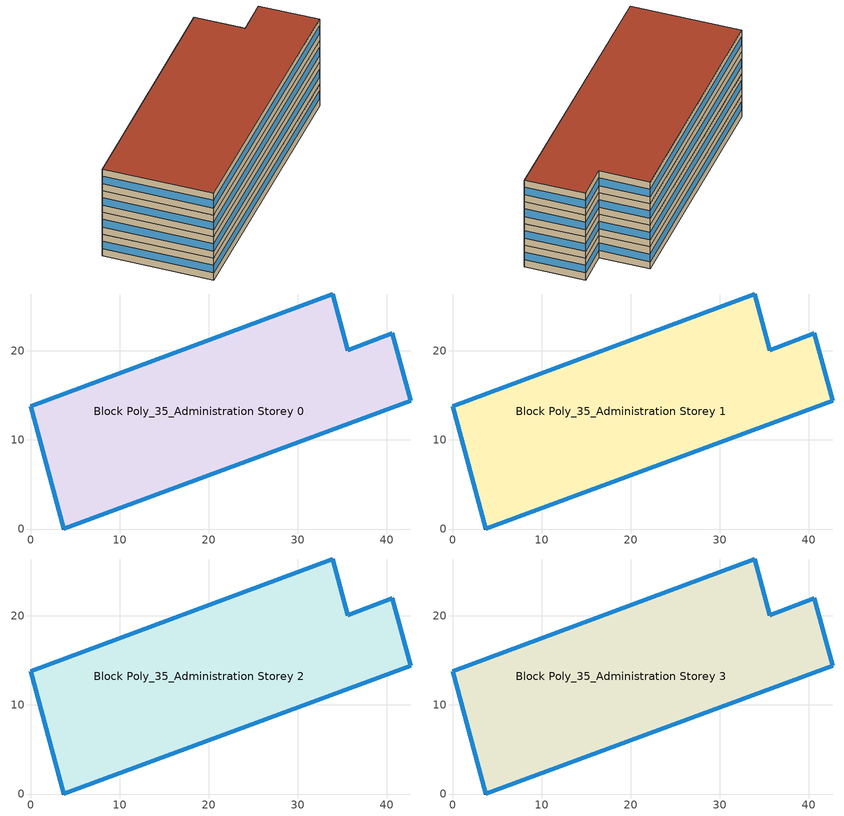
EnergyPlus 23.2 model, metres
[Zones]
Block Poly_35_Administration Storey 0
 floor ground (HSCWZ_Public&Industrial_2015_FloorGround): 40.61,21.97 42.69,14.4 3.71,0 0,13.8 33.91,26.39 35.63,20.05 z0
 wall outside (HSCWZ_Public&Industrial_2015_ExtWall): 3.71,0 42.69,14.4 40.61,21.97 35.63,20.05 33.91,26.39 0,13.8 3.71,0 z0:3
 window (HSCWZ_Public&Industrial_2015_Win): 3.72,0.01 42.67,14.39 / 42.69,14.4 40.61,21.97 / 40.61,21.97 35.63,20.05 / 35.63,20.05 33.91,26.39 / 33.89,26.39 0.02,13.81 / 0,13.8 3.7,0.01 z0.98:2.02
Block Poly_35_Administration Storey 1
 floor to Block Poly_35_Administration Storey 0 (HSCWZ_Public&Industrial_2015_FloorSlab): 40.61,21.97 42.69,14.4 3.71,0 0,13.8 33.91,26.39 35.63,20.05 z3
 wall outside (HSCWZ_Public&Industrial_2015_ExtWall): 3.71,0 42.69,14.4 40.61,21.97 35.63,20.05 33.91,26.39 0,13.8 3.71,0 z3:6
 window (HSCWZ_Public&Industrial_2015_Win): 3.72,0.01 42.67,14.39 / 42.69,14.4 40.61,21.97 / 40.61,21.97 35.63,20.05 / 35.63,20.05 33.91,26.39 / 33.89,26.39 0.02,13.81 / 0,13.8 3.7,0.01 z3.98:5.03
Block Poly_35_Administration Storey 2
 floor to Block Poly_35_Administration Storey 1 (HSCWZ_Public&Industrial_2015_FloorSlab): 40.61,21.97 42.69,14.4 3.71,0 0,13.8 33.91,26.39 35.63,20.05 z6
 wall outside (HSCWZ_Public&Industrial_2015_ExtWall): 3.71,0 42.69,14.4 40.61,21.97 35.63,20.05 33.91,26.39 0,13.8 3.71,0 z6:9
 window (HSCWZ_Public&Industrial_2015_Win): 3.72,0.01 42.67,14.39 / 42.69,14.4 40.61,21.97 / 40.61,21.97 35.63,20.05 / 35.63,20.05 33.91,26.39 / 33.89,26.39 0.02,13.81 / 0,13.8 3.7,0.01 z6.97:8.03
Block Poly_35_Administration Storey 3
 floor to Block Poly_35_Administration Storey 2 (HSCWZ_Public&Industrial_2015_FloorSlab): 40.61,21.97 42.69,14.4 3.71,0 0,13.8 33.91,26.39 35.63,20.05 z9
 wall outside (HSCWZ_Public&Industrial_2015_ExtWall): 3.71,0 42.69,14.4 40.61,21.97 35.63,20.05 33.91,26.39 0,13.8 3.71,0 z9:12
 window (HSCWZ_Public&Industrial_2015_Win): 3.72,0.01 42.67,14.39 / 42.69,14.4 40.61,21.97 / 40.61,21.97 35.63,20.05 / 35.63,20.05 33.91,26.39 / 33.89,26.39 0.02,13.81 / 0,13.8 3.7,0.01 z9.97:11.03
 roof outside (HSCWZ_Public&Industrial_2015_Roof): 42.69,14.4 40.61,21.97 35.63,20.05 33.91,26.39 0,13.8 3.71,0 z12
[BUILDING]
shang4hai3shi4_Administration_7_5_2015: North Axis=0; Terrain=City; Loads Convergence Tolerance Value=0.04; Temperature Convergence Tolerance Value=0.4; Solar Distribution=FullExterior; Maximum Number of Warmup Days=25; Minimum Number of Warmup Days=1
[MATERIAL] Thermal Absorptance=0.9; Solar Absorptance=0.7; Visible Absorptance=0.7
Name | Roughness | Thickness | Conductivity | Density | Specific Heat
Concrete | MediumRough | 0.1 | 1.7 | 2240 | 900
Brick | MediumRough | 0.1 | 0.72 | 1920 | 840
Tile | Smooth | 0.02 | 1.3 | 2200 | 900
Gypsum | Smooth | 0.015 | 0.16 | 800 | 1090
AsphaltFelt | Smooth | 0.01 | 0.2 | 960 | 1000
Insulation 0.011 | Rough | 0.011 | 0.04 | 40 | 1500
Insulation 0.021 | Rough | 0.021 | 0.04 | 40 | 1500
Insulation 0.022 | Rough | 0.022 | 0.04 | 40 | 1500
Insulation 0.043 | Rough | 0.043 | 0.04 | 40 | 1500
[WINDOWMATERIAL:SIMPLEGLAZINGSYSTEM]
HSCWZ_Public&Industrial_2015_Win_material: UFactor=2.425; Solar Heat Gain Coefficient=0.3825
[CONSTRUCTION]
HSCWZ_Public&Industrial_2015_FloorSlab: Tile, Concrete, Insulation 0.021, Concrete, Tile
HSCWZ_Public&Industrial_2015_FloorGround: Tile, Concrete, Gypsum, Insulation 0.043
HSCWZ_Public&Industrial_2015_Win: HSCWZ_Public&Industrial_2015_Win_material
HSCWZ_Public&Industrial_2015_Roof: AsphaltFelt, Concrete, Insulation 0.022
HSCWZ_Public&Industrial_2015_ExtWall: Brick, Concrete, Insulation 0.011
[ZONE] Type=1; Multiplier=1; Ceiling Height=autocalculate; Volume=autocalculate; Floor Area=autocalculate; Part of Total Floor Area=Yes
Block Poly_35_Administration Storey 0; Block Poly_35_Administration Storey 1; Block Poly_35_Administration Storey 2; Block Poly_35_Administration Storey 3
[PEOPLE] Number of People Schedule=People_Schedule; Number of People Calculation Method=Area/Person; Floor Area per Person=9; Fraction Radiant=0.3; Sensible Heat Fraction=autocalculate; Activity Level Schedule=CN_GenericActivityLevel; Carbon Dioxide Generation Rate=3.82e-08; Enable ASHRAE 55 Comfort Warnings=No; Mean Radiant Temperature Calculation Type=ZoneAveraged; Clothing Insulation Calculation Method=ClothingInsulationSchedule; Cold Stress Temperature Threshold=15.56; Heat Stress Temperature Threshold=30
Name | Zone or ZoneList or Space or SpaceList
People_Block Poly_35_Administration Storey 0 | Block Poly_35_Administration Storey 0
People_Block Poly_35_Administration Storey 1 | Block Poly_35_Administration Storey 1
People_Block Poly_35_Administration Storey 2 | Block Poly_35_Administration Storey 2
People_Block Poly_35_Administration Storey 3 | Block Poly_35_Administration Storey 3
[LIGHTS] Schedule=Lights_Schedule; Design Level Calculation Method=Watts/Area; Watts per Zone Floor Area=9; Return Air Fraction=0; Fraction Radiant=0; Fraction Visible=0; Fraction Replaceable=1; EndUse Subcategory=General; Return Air Fraction Calculated from Plenum Temperature=No; Return Air Fraction Function of Plenum Temperature Coefficient 1=0; Return Air Fraction Function of Plenum Temperature Coefficient 2=0
Name | Zone or ZoneList or Space or SpaceList
Lights_Block Poly_35_Administration Storey 0 | Block Poly_35_Administration Storey 0
Lights_Block Poly_35_Administration Storey 1 | Block Poly_35_Administration Storey 1
Lights_Block Poly_35_Administration Storey 2 | Block Poly_35_Administration Storey 2
Lights_Block Poly_35_Administration Storey 3 | Block Poly_35_Administration Storey 3
[ELECTRICEQUIPMENT] Schedule=ElectricEquipment_Schedule; Design Level Calculation Method=Watts/Area; Watts per Zone Floor Area=13; Fraction Latent=0; Fraction Radiant=0; Fraction Lost=0; EndUse Subcategory=General
Name | Zone or ZoneList or Space or SpaceList
ElectricEquipment_Block Poly_35_Administration Storey 0 | Block Poly_35_Administration Storey 0
ElectricEquipment_Block Poly_35_Administration Storey 1 | Block Poly_35_Administration Storey 1
ElectricEquipment_Block Poly_35_Administration Storey 2 | Block Poly_35_Administration Storey 2
ElectricEquipment_Block Poly_35_Administration Storey 3 | Block Poly_35_Administration Storey 3
[ZONEINFILTRATION:DESIGNFLOWRATE] Schedule=AirEx_ConditionedTime_Schedule; Design Flow Rate Calculation Method=AirChanges/Hour; Air Changes per Hour=1; Constant Term Coefficient=1; Temperature Term Coefficient=0; Velocity Term Coefficient=0; Velocity Squared Term Coefficient=0
Name | Zone or ZoneList or Space or SpaceList
Infil 1 | Block Poly_35_Administration Storey 0
Infil 2 | Block Poly_35_Administration Storey 1
Infil 3 | Block Poly_35_Administration Storey 2
Infil 4 | Block Poly_35_Administration Storey 3
[HVACTEMPLATE:THERMOSTAT]
HVACTemp: Heating Setpoint Schedule=Heating_SP_Schedule; Cooling Setpoint Schedule=Cooling_SP_Schedule
[HVACTEMPLATE:ZONE:IDEALLOADSAIRSYSTEM] Template Thermostat=HVACTemp; System Availability Schedule=HVAC_ConditionedTime_Schedule; Maximum Heating Supply Air Temperature=50; Minimum Cooling Supply Air Temperature=13; Maximum Heating Supply Air Humidity Ratio=0.0156; Minimum Cooling Supply Air Humidity Ratio=0.0077; Heating Limit=NoLimit; Cooling Limit=NoLimit; Heating Availability Schedule=Heating_Period_Schedule; Cooling Availability Schedule=Cooling_Period_Schedule; Dehumidification Control Type=ConstantSensibleHeatRatio; Cooling Sensible Heat Ratio=0.7; Dehumidification Setpoint=60; Humidification Control Type=None; Humidification Setpoint=30; Outdoor Air Method=None; Outdoor Air Flow Rate per Person=0.00944; Outdoor Air Flow Rate per Zone Floor Area=0; Outdoor Air Flow Rate per Zone=0; Demand Controlled Ventilation Type=None; Outdoor Air Economizer Type=NoEconomizer; Heat Recovery Type=None; Sensible Heat Recovery Effectiveness=0.7; Latent Heat Recovery Effectiveness=0.65
Block Poly_35_Administration Storey 0; Block Poly_35_Administration Storey 1; Block Poly_35_Administration Storey 2; Block Poly_35_Administration Storey 3
[SCHEDULE:COMPACT]
People_Schedule; Lights_Schedule: Through: 12/31, For: Weekdays, Until: 07:00, 0, Until: 08:00, 0.1, Until: 09:00, 0.5, Until: 12:00, 0.95, Until: 14:00, 0.8, Until: 18:00, 0.95, Until: 20:00, 0.3, Until: 24:00, 0, For: AllOtherDays, Until: 24:00, 0
ElectricEquipment_Schedule: Through: 12/31, For: Weekdays, Until: 07:00, 0, Until: 08:00, 0.1, Until: 09:00, 0.5, Until: 12:00, 0.95, Until: 14:00, 0.5, Until: 18:00, 0.95, Until: 20:00, 0.3, Until: 24:00, 0, For: AllOtherDays, Until: 24:00, 0
Heating_SP_Schedule: Through: 12/31, For: Weekdays, Until: 06:00, 5, Until: 07:00, 20, Until: 18:00, 20, Until: 19:00, 20, Until: 20:00, 20, Until: 21:00, 20, Until: 24:00, 5, For: AllOtherDays, Until: 24:00, 5
Cooling_SP_Schedule: Through: 12/31, For: Weekdays, Until: 08:00, 37, Until: 09:00, 28, Until: 17:00, 28, Until: 24:00, 37, For: AllOtherDays, Until: 24:00, 37
Heating_Period_Schedule: Through: 04/15, For: AllDays, Until: 24:00, 1, Through: 11/01, For: AllDays, Until: 24:00, 0, Through: 12/31, For: AllDays, Until: 24:00, 1
Cooling_Period_Schedule: Through: 04/15, For: AllDays, Until: 24:00, 0, Through: 10/31, For: AllDays, Until: 24:00, 1, Through: 12/31, For: AllDays, Until: 24:00, 0
HVAC_ConditionedTime_Schedule: Through: 12/31, For: Weekdays, Until: 08:00, 0, Until: 18:00, 1, Until: 24:00, 0, For: AllOtherDays, Until: 24:00, 0
AirEx_ConditionedTime_Schedule: Through: 12/31, For: Weekdays, Until: 07:00, 0, Until: 20:00, 2, Until: 24:00, 0, For: AllOtherDays, Until: 24:00, 0
CN_GenericActivityLevel: Through: 12/31, For: Weekdays, Until: 08:00, 80, Until: 18:00, 120, Until: 24:00, 80, For: AllOtherDays, Until: 24:00, 80
